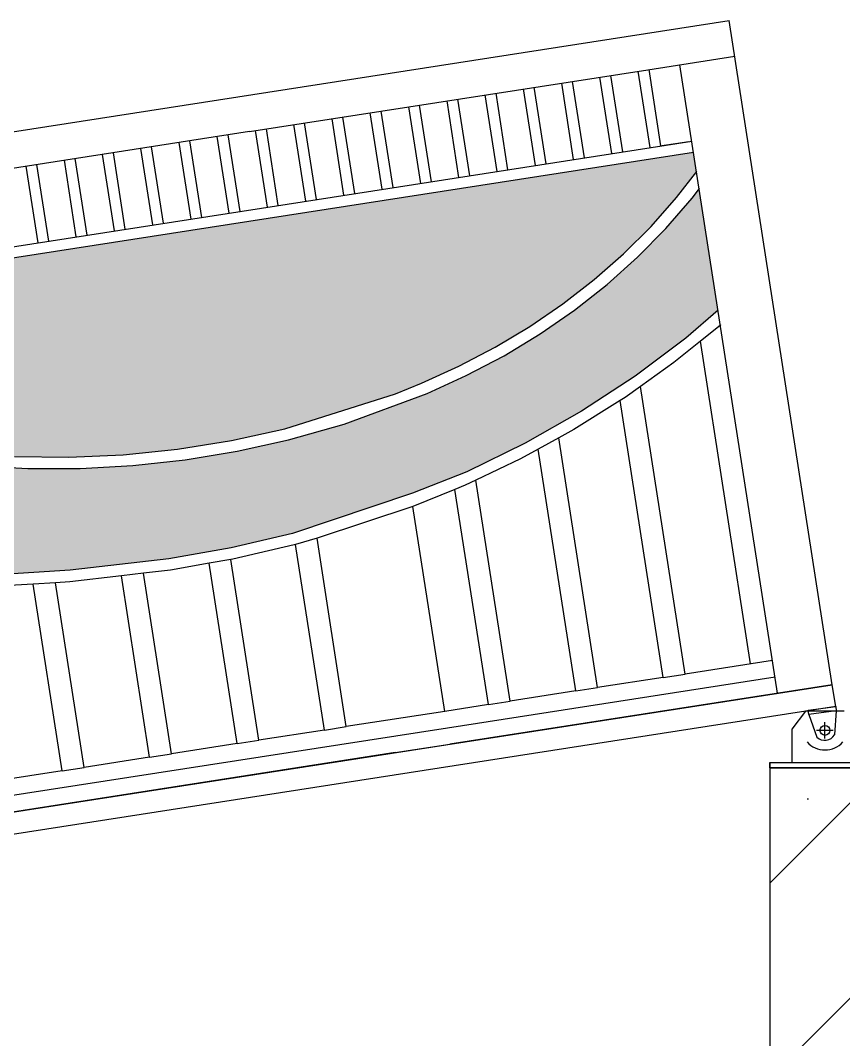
# Model space of a CAD drawing. Extents: x 396092 to 455492, y 17293 to 132793.
# Drawn here: x 441206 to 442695, y 59951 to 61794 of the extents above; entities that cross this region are included whole.
import ezdxf

# ---------------------------------------------------------------- set-up
doc = ezdxf.new("R2010")
doc.units = 0
doc.header["$LTSCALE"] = 1000
doc.header["$MEASUREMENT"] = 0
doc.linetypes.add('CENTER2', pattern=[28.575, 19.05, -3.175, 3.175, -3.175])
doc.linetypes.add('XCI-800-CUT$0$XST-800-LIGHT FOUNDATION OUTLINE$0$302-11-002$0$Goss_EUL phase 1$0${ Wide Dash }', pattern=[0])
for name, color, linetype in [('L-struct-elev-18', 4, 'Continuous'), ('MU', 34, 'Continuous'), ('PUB_DIM', 3, 'Continuous'), ('WALL', 30, 'Continuous'), ('驳岸', 148, 'Continuous')]:
    doc.layers.add(name, color=color, linetype=linetype)

msp = doc.modelspace()

# ---------------------------------------------------------------- hatches: boundary and pattern name
h = msp.add_hatch()
h.set_pattern_fill('HEX', color=8, scale=20)
h.set_pattern_definition([(0, (119873.977, 11692.743), (0, 32.99556), [19.05, -38.1]), (120, (119873.977, 11692.743), (-28.5749932, -16.49778), [19.05, -38.1]), (60, (119893.027, 11692.743), (-28.5749932, 16.49778), [19.05, -38.1])])
h.paths.add_polyline_path([(440676.7, 61090.1), (440594.1, 61125), (440514.8, 61164.5), (440439, 61208.4), (440391.6, 61240.1), (439648.1, 61124.6), (439682.9, 61106.4), (439851.5, 61106.4), (439851.5, 61025.2), (439919.6, 60995.1), (440079.4, 60936.2), (440244.4, 60886.8), (440413.6, 60847.2), (440586.4, 60817.5), (440761.9, 60797.8), (440939.4, 60788.2), (441117.9, 60788.9), (441296.6, 60799.7), (441474.8, 60820.6), (441587.3, 60840.4), (441698.5, 60866.3), (441915.4, 60939.4), (442013.5, 60977.7), (442119.5, 61029.6), (442221.3, 61087.4), (442318.3, 61150.8), (442410, 61219.6), (442468.2, 61269.5), (442434.1, 61489.5), (442421.1, 61472.3), (442373.9, 61417.6), (442322.6, 61365.6), (442267.4, 61316.4), (442208.5, 61270.1), (442146.3, 61227.1), (442081, 61187.6), (442012.8, 61151.6), (441942.2, 61119.4), (441792, 61063.9), (441691, 61035.7), (441598.1, 61015.1), (441504.1, 60999.5), (441409.4, 60989), (441314.5, 60983.7), (441219.7, 60983.6), (441125.5, 60988.7), (441032.3, 60998.9), (440940.4, 61014.2), (440850.2, 61034.6), (440762.2, 61059.9)])
h.paths.add_polyline_path([(442187.3, 61281.4), (442244, 61325.4), (442297.2, 61372.1), (442346.9, 61421.5), (442392.7, 61473.4), (442429.2, 61520.6), (442423.8, 61555.7), (440424.8, 61245.2), (440475.1, 61212.8), (440554.9, 61168.7), (440638.4, 61129.4), (440725.3, 61095.3), (440815.2, 61066.3), (440907.7, 61042.8), (441002.2, 61024.7), (441098.4, 61012.1), (441195.9, 61005.2), (441294, 61004), (441392.4, 61008.4), (441490.6, 61018.5), (441588.1, 61034.2), (441684.5, 61055.4), (441884.7, 61118.9), (441932, 61137.9), (441999.6, 61168.6), (442064.9, 61202.9), (442127.5, 61240.6)])
h.paths.add_polyline_path([(439751.5, 60639.1), (439733.5, 60638.7), (439631.3, 60630.7), (439529.6, 60617), (439428.8, 60597.6), (439329.4, 60572.6), (439241.5, 60545.1), (439251.7, 60479.2), (439276.3, 60478.9), (439373.1, 60483.3), (439467.2, 60492.9), (439560.3, 60507.9), (439651.9, 60528.1), (439751.5, 60556.1)])
h.paths.add_polyline_path([(439751.5, 60534), (439652.4, 60506.6), (439561.3, 60486.9), (439468.8, 60472.2), (439375.3, 60462.7), (439282.1, 60458.3), (439254.9, 60458.5), (439273.4, 60339.1), (439344.1, 60336.7), (439477.5, 60339.9), (439610.2, 60351), (439751.5, 60371.2)])
h.paths.add_polyline_path([(439311.3, 60317.1), (439276.7, 60318.4), (439305.9, 60130.3), (439311.3, 60131.1)])
h.paths.add_polyline_path([(439471.3, 60319), (439351.3, 60316.3), (439351.3, 60137.4), (439471.3, 60156)])
h.paths.add_polyline_path([(439631.3, 60333.1), (439608.9, 60330), (439511.3, 60322), (439511.3, 60162.2), (439631.3, 60180.8)])
h.paths.add_polyline_path([(439751.5, 60350.1), (439671.3, 60338.8), (439671.3, 60187.1), (439751.5, 60199.5)])
h.paths.add_polyline_path([(440598.2, 60454.7), (440512.5, 60496.9), (440423.1, 60534), (440330.6, 60565.8), (440235.3, 60592.1), (440137.7, 60612.9), (440038.3, 60628), (439937.5, 60637.3), (439851.5, 60640.4), (439851.5, 60215), (440757.4, 60355.8), (440680, 60407.6)])
h.paths.add_polyline_path([(439270, 60881), (439189.3, 60881), (439238.2, 60565.9), (439315.2, 60589.7)])
h.paths.add_polyline_path([(439431.9, 60881), (439310.5, 60881), (439354.1, 60600.2), (439430.9, 60619.2), (439471.4, 60626.8)])
h.paths.add_polyline_path([(439593.8, 60881), (439472.4, 60881), (439510.7, 60634.3), (439534.4, 60638.7), (439629.5, 60651.1)])
h.paths.add_polyline_path([(439751.5, 60881), (439741.7, 60881), (439634.3, 60881), (439669.5, 60654.5), (439743.7, 60659.9), (439751.5, 60660.1)])
h = msp.add_hatch()
h.set_pattern_fill('钢筋混凝土', color=8, scale=100)
h.set_pattern_definition([(45, (104586.38, -26718), (-176.7767, 176.7767), []), (50, (104586.4, -26718), (717.2602, -62.7521), [75, -825]), (355, (104586.4, -26718), (-138.7513, 752.1921), [60, -660]), (100.4514, (104646.15, -26723.2), (578.5094, 689.4395), [63.7402, -701.1421]), (46.1842, (104586.4, -26518), (1067.241, -165.519), [112.5, -1237.5]), (96.6356, (104675.3, -26531.8), (934.6627, 974.118), [95.6103, -1051.713]), (351.1842, (104586.4, -26518), (934.662, 974.1186), [90, -990]), (21, (104686.4, -26568), (596.9071, -402.6189), [75, -825]), (326, (104686.4, -26568), (243.3153, 725.15), [60, -660]), (71.4514, (104736.1, -26601.56), (840.2226, 322.5305), [63.7402, -701.1421]), (37.5, (104586.38, -26718), (12.15986, 332.89385), [0, -652, 0, -670, 0, -662.5]), (7.5, (104586.38, -26718), (263.06954, 394.4117), [0, -382, 0, -637, 0, -252.5]), (327.5, (104363.38, -26718), (533.82244, -22.55487), [0, -250, 0, -780, 0, -1035]), (317.5, (104263.4, -26718), (583.1862, 100.105), [0, -325, 0, -518, 0, -735])])
h.paths.add_polyline_path([(442961.5, 58459), (442561.5, 58459), (442561.5, 60422.4), (442961.5, 60422.4)])

# ---------------------------------------------------------------- linework, layer by layer
for p, q in [((442696.5, 60545.3), (442626.5, 60545.3)), ((442632.4, 60539.2), (442646.9, 60497.7)), ((442681.9, 60545.9), (442679, 60502.1)), ((442601.5, 60512.4), (442601.5, 60452.4)), ((442601.5, 60452.4), (442721.5, 60452.4))]:
    msp.add_line(p, q)
at = {"color": 3, "linetype": 'CENTER2'}
for p, q in [((442661.5, 60495.3), (442661.5, 60525.3)), ((442676.5, 60510.3), (442646.5, 60510.3))]:
    msp.add_line(p, q, dxfattribs=at)
for points in [[(442681.9, 60545.9), (442632.4, 60539.2), (442631.4, 60546.6), (442680.9, 60553.3)], [(442561.5, 60452.4), (442761.5, 60452.4), (442761.5, 60442.4), (442561.5, 60442.4)]]:
    msp.add_lwpolyline(points, close=True)
msp.add_lwpolyline([(442626.5, 60545.3), (442601.5, 60512.4)])
msp.add_circle((442661.5, 60510.3), 9)
for centre, radius, start, end in [((442661, 60514.5), 21.9, 230.0936, 325.3682), ((442661.5, 60518.9), 43.9, 222.3627, 317.6373)]:
    msp.add_arc(centre, radius, start, end)
at = {"layer": 'L-struct-elev-18', "linetype": 'XCI-800-CUT$0$XST-800-LIGHT FOUNDATION OUTLINE$0$302-11-002$0$Goss_EUL phase 1$0${ Wide Dash }'}
msp.add_line((442680.9, 60553.3), (439212.7, 60014.6), dxfattribs=at)
for points in [[(439851.5, 60154.3), (442674.8, 60592.8)], [(442680.9, 60553.3), (442674.8, 60592.8)]]:
    msp.add_lwpolyline(points, dxfattribs=at)
at = {"layer": 'MU', "color": 32, "true_color": 0xcd6928}
for p, q in [((439029.7, 61256.7), (442488.2, 61793.9)), ((442341.1, 61704.8), (442498.3, 61729.2)), ((442575.7, 60577.5), (442399.2, 61713.8)), ((441620.8, 61592.9), (442341.1, 61704.8)), ((442295.7, 61556.1), (442274.2, 61694.4)), ((442345.3, 61563.8), (442323.8, 61702.1)), ((442364.8, 61566.8), (442343.3, 61705.1)), ((442206.9, 61542.3), (442185.5, 61680.6)), ((442226.5, 61545.3), (442205, 61683.7)), ((442276.1, 61553), (442254.6, 61691.4)), ((442068.6, 61520.8), (442047.1, 61659.1)), ((442088.1, 61523.8), (442066.7, 61662.2)), ((442137.8, 61531.5), (442116.3, 61669.9)), ((442157.3, 61534.6), (442135.8, 61672.9)), ((441949.8, 61502.3), (441928.3, 61640.7)), ((441999.4, 61510.1), (441977.9, 61648.4)), ((442019, 61513.1), (441997.5, 61651.4)), ((441860.7, 61488.5), (441839.2, 61626.8)), ((441880.3, 61491.5), (441858.8, 61629.9)), ((441930.3, 61499.3), (441908.8, 61637.7)), ((441722.4, 61467), (441700.9, 61605.4)), ((441741.9, 61470.1), (441720.4, 61608.4)), ((441791.5, 61477.8), (441770, 61616.1)), ((441811.1, 61480.8), (441789.6, 61619.1)), ((441620.8, 61592.9), (440302.8, 61388.2)), ((441584, 61445.5), (441562.5, 61583.9)), ((441603.6, 61448.6), (441582.1, 61586.9)), ((441653.2, 61456.3), (441631.7, 61594.6)), ((441672.7, 61459.3), (441651.3, 61597.7)), ((441465.2, 61427.1), (441443.7, 61565.4)), ((441514.9, 61434.8), (441493.4, 61573.1)), ((441534.4, 61437.8), (441512.9, 61576.2)), ((441642.3, 61454.6), (442420.7, 61575.5)), ((442415.2, 61574.6), (442362.6, 61566.5)), ((440424.8, 61245.2), (442423.8, 61555.7)), ((441376.5, 61413.3), (441355, 61551.6)), ((441396.1, 61416.3), (441374.6, 61554.7)), ((441445.7, 61424), (441424.2, 61562.4)), ((441238.2, 61391.8), (441216.7, 61530.2)), ((441257.7, 61394.8), (441236.2, 61533.2)), ((441307.3, 61402.6), (441285.9, 61540.9)), ((441326.9, 61405.6), (441305.4, 61543.9)), ((442392.7, 61473.4), (442429.5, 61520.9)), ((442346.9, 61421.5), (442392.7, 61473.4)), ((442421.1, 61472.3), (442434.3, 61489.8)), ((442373.9, 61417.6), (442421.1, 61472.3)), ((440324.3, 61249.9), (441642.3, 61454.6)), ((442297.2, 61372.1), (442346.9, 61421.5)), ((442322.6, 61365.6), (442373.9, 61417.6)), ((442244, 61325.4), (442297.2, 61372.1)), ((442267.4, 61316.4), (442322.6, 61365.6)), ((442187.3, 61281.4), (442244, 61325.4)), ((442208.5, 61270.1), (442267.4, 61316.4)), ((442127.5, 61240.6), (442187.3, 61281.4)), ((442146.3, 61227.1), (442208.5, 61270.1)), ((442468.5, 61269.7), (442410, 61219.6)), ((442064.9, 61202.9), (442127.5, 61240.6)), ((442471.8, 61242.5), (442436.4, 61213.9)), ((442472.4, 61243), (442471.8, 61242.5)), ((442472.6, 61243.2), (442472.4, 61243)), ((442081, 61187.6), (442146.3, 61227.1)), ((442410, 61219.6), (442318.3, 61150.8)), ((441999.6, 61168.6), (442064.9, 61202.9)), ((442436.4, 61213.9), (442388.4, 61175.2)), ((442527, 60630.6), (442436.4, 61213.9)), ((442012.8, 61151.6), (442081, 61187.6)), ((441932, 61137.9), (441999.6, 61168.6)), ((442388.4, 61175.2), (442327.7, 61131.9)), ((441942.2, 61119.4), (442012.8, 61151.6)), ((442318.3, 61150.8), (442221.3, 61087.4)), ((441884.7, 61118.9), (441932, 61137.9)), ((442327.7, 61131.9), (442300.2, 61112.4)), ((442408.4, 60612.2), (442327.7, 61131.9)), ((441684.5, 61055.4), (441884.7, 61118.9)), ((441792, 61063.9), (441942.2, 61119.4)), ((442291.1, 61106.7), (442207.5, 61054.3)), ((442300.2, 61112.4), (442291.1, 61106.7)), ((442368.9, 60606), (442291.1, 61106.7)), ((442221.3, 61087.4), (442119.5, 61029.6)), ((441588.1, 61034.2), (441684.5, 61055.4)), ((441691, 61035.7), (441792, 61063.9)), ((442207.5, 61054.3), (442180.2, 61039.3)), ((441490.6, 61018.5), (441588.1, 61034.2)), ((441598.1, 61015.1), (441691, 61035.7)), ((442180.2, 61039.3), (442142.9, 61018.8)), ((442250.3, 60587.6), (442180.2, 61039.3)), ((441392.4, 61008.4), (441490.6, 61018.5)), ((441504.1, 60999.5), (441598.1, 61015.1)), ((442119.5, 61029.6), (442013.5, 60977.7)), ((442142.9, 61018.8), (442110.8, 61001.3)), ((442210.8, 60581.5), (442142.9, 61018.8)), ((441195.9, 61005.2), (441294, 61004)), ((441294, 61004), (441392.4, 61008.4)), ((441409.4, 60989), (441504.1, 60999.5)), ((442110.8, 61001.3), (442030.1, 60962.8)), ((441125.5, 60988.7), (441219.7, 60983.6)), ((441219.7, 60983.6), (441314.5, 60983.7)), ((441314.5, 60983.7), (441409.4, 60989)), ((442013.5, 60977.7), (441915.4, 60939.4)), ((442030.1, 60962.8), (442010.5, 60953.4)), ((442092.2, 60563.1), (442030.1, 60962.8)), ((441915.4, 60939.4), (441698.5, 60866.3)), ((441992.3, 60946), (441916.4, 60914.9)), ((442010.5, 60953.4), (441992.3, 60946)), ((442052.7, 60556.9), (441992.3, 60946)), ((441916.4, 60914.9), (441742.9, 60857.7)), ((441973.9, 60544.7), (441916.4, 60914.9)), ((441698.5, 60866.3), (441587.3, 60840.4)), ((441742.9, 60857.7), (441704.1, 60846.4)), ((441795.8, 60517), (441742.9, 60857.7)), ((441587.3, 60840.4), (441474.8, 60820.6)), ((441701.6, 60845.7), (441590.3, 60819.9)), ((441704.1, 60846.4), (441701.6, 60845.7)), ((441756.2, 60510.9), (441704.1, 60846.4)), ((441474.8, 60820.6), (441296.6, 60799.7)), ((441547.5, 60812.4), (441477.7, 60800.2)), ((441586.9, 60819.3), (441547.5, 60812.4)), ((441598.1, 60486.3), (441547.5, 60812.4)), ((441590.3, 60819.9), (441586.9, 60819.3)), ((441637.7, 60492.5), (441586.9, 60819.3)), ((441296.6, 60799.7), (441117.9, 60788.9)), ((441428.8, 60794.5), (441389.1, 60789.8)), ((441477.7, 60800.2), (441428.8, 60794.5)), ((441479.6, 60467.9), (441428.8, 60794.5)), ((441229.5, 60774.9), (441112.7, 60768)), ((441269.6, 60777.3), (441229.5, 60774.9)), ((441281.9, 60437.2), (441229.5, 60774.9)), ((441295.5, 60778.8), (441269.6, 60777.3)), ((441321.5, 60443.4), (441269.6, 60777.3)), ((441389.1, 60789.8), (441295.5, 60778.8)), ((441440, 60461.8), (441389.1, 60789.8)), ((442566.8, 60636.8), (442408.4, 60612.2)), ((441978.5, 60515.1), (442571.4, 60607.1)), ((442368.9, 60606), (442408.4, 60612.2)), ((442674.8, 60592.8), (441983.1, 60485.4)), ((442368.9, 60606), (442250.3, 60587.6)), ((442210.8, 60581.5), (442092.2, 60563.1)), ((442210.8, 60581.5), (442250.3, 60587.6)), ((442052.7, 60556.9), (441973.9, 60544.7)), ((442052.7, 60556.9), (442092.2, 60563.1)), ((441973.9, 60544.7), (441795.8, 60517)), ((439851.5, 60184.7), (441978.5, 60515.1)), ((441756.2, 60510.9), (441795.8, 60517)), ((441756.2, 60510.9), (441637.7, 60492.5)), ((441598.1, 60486.3), (441479.6, 60467.9)), ((441598.1, 60486.3), (441637.7, 60492.5)), ((441884.3, 60470.1), (441983.1, 60485.4)), ((441884.3, 60470.1), (439851.5, 60154.3)), ((441440, 60461.8), (441321.5, 60443.4)), ((441440, 60461.8), (441479.6, 60467.9)), ((441281.9, 60437.2), (441321.5, 60443.4)), ((441281.9, 60437.2), (441163.4, 60418.8))]:
    msp.add_line(p, q, dxfattribs=at)
for points in [[(442674.8, 60592.8), (442488.2, 61793.9)], [(439851.5, 60154.3), (442674.8, 60592.8)]]:
    msp.add_lwpolyline(points, dxfattribs=at)
at = {"layer": 'PUB_DIM', "linetype": 'Continuous'}
msp.add_line((442761.5, 60442.4), (442561.5, 60442.4), dxfattribs=at)
at = {"layer": 'WALL'}
msp.add_line((442561.5, 60452.4), (442561.5, 58459), dxfattribs=at)
msp.add_lwpolyline([(442561.5, 60442.4), (442961.5, 60442.4), (442961.5, 58459)], dxfattribs=at)
at = {"layer": '驳岸'}
msp.add_line((442561.5, 60442.4), (442761.5, 60442.4), dxfattribs=at)

doc.saveas('drawing.dxf')
